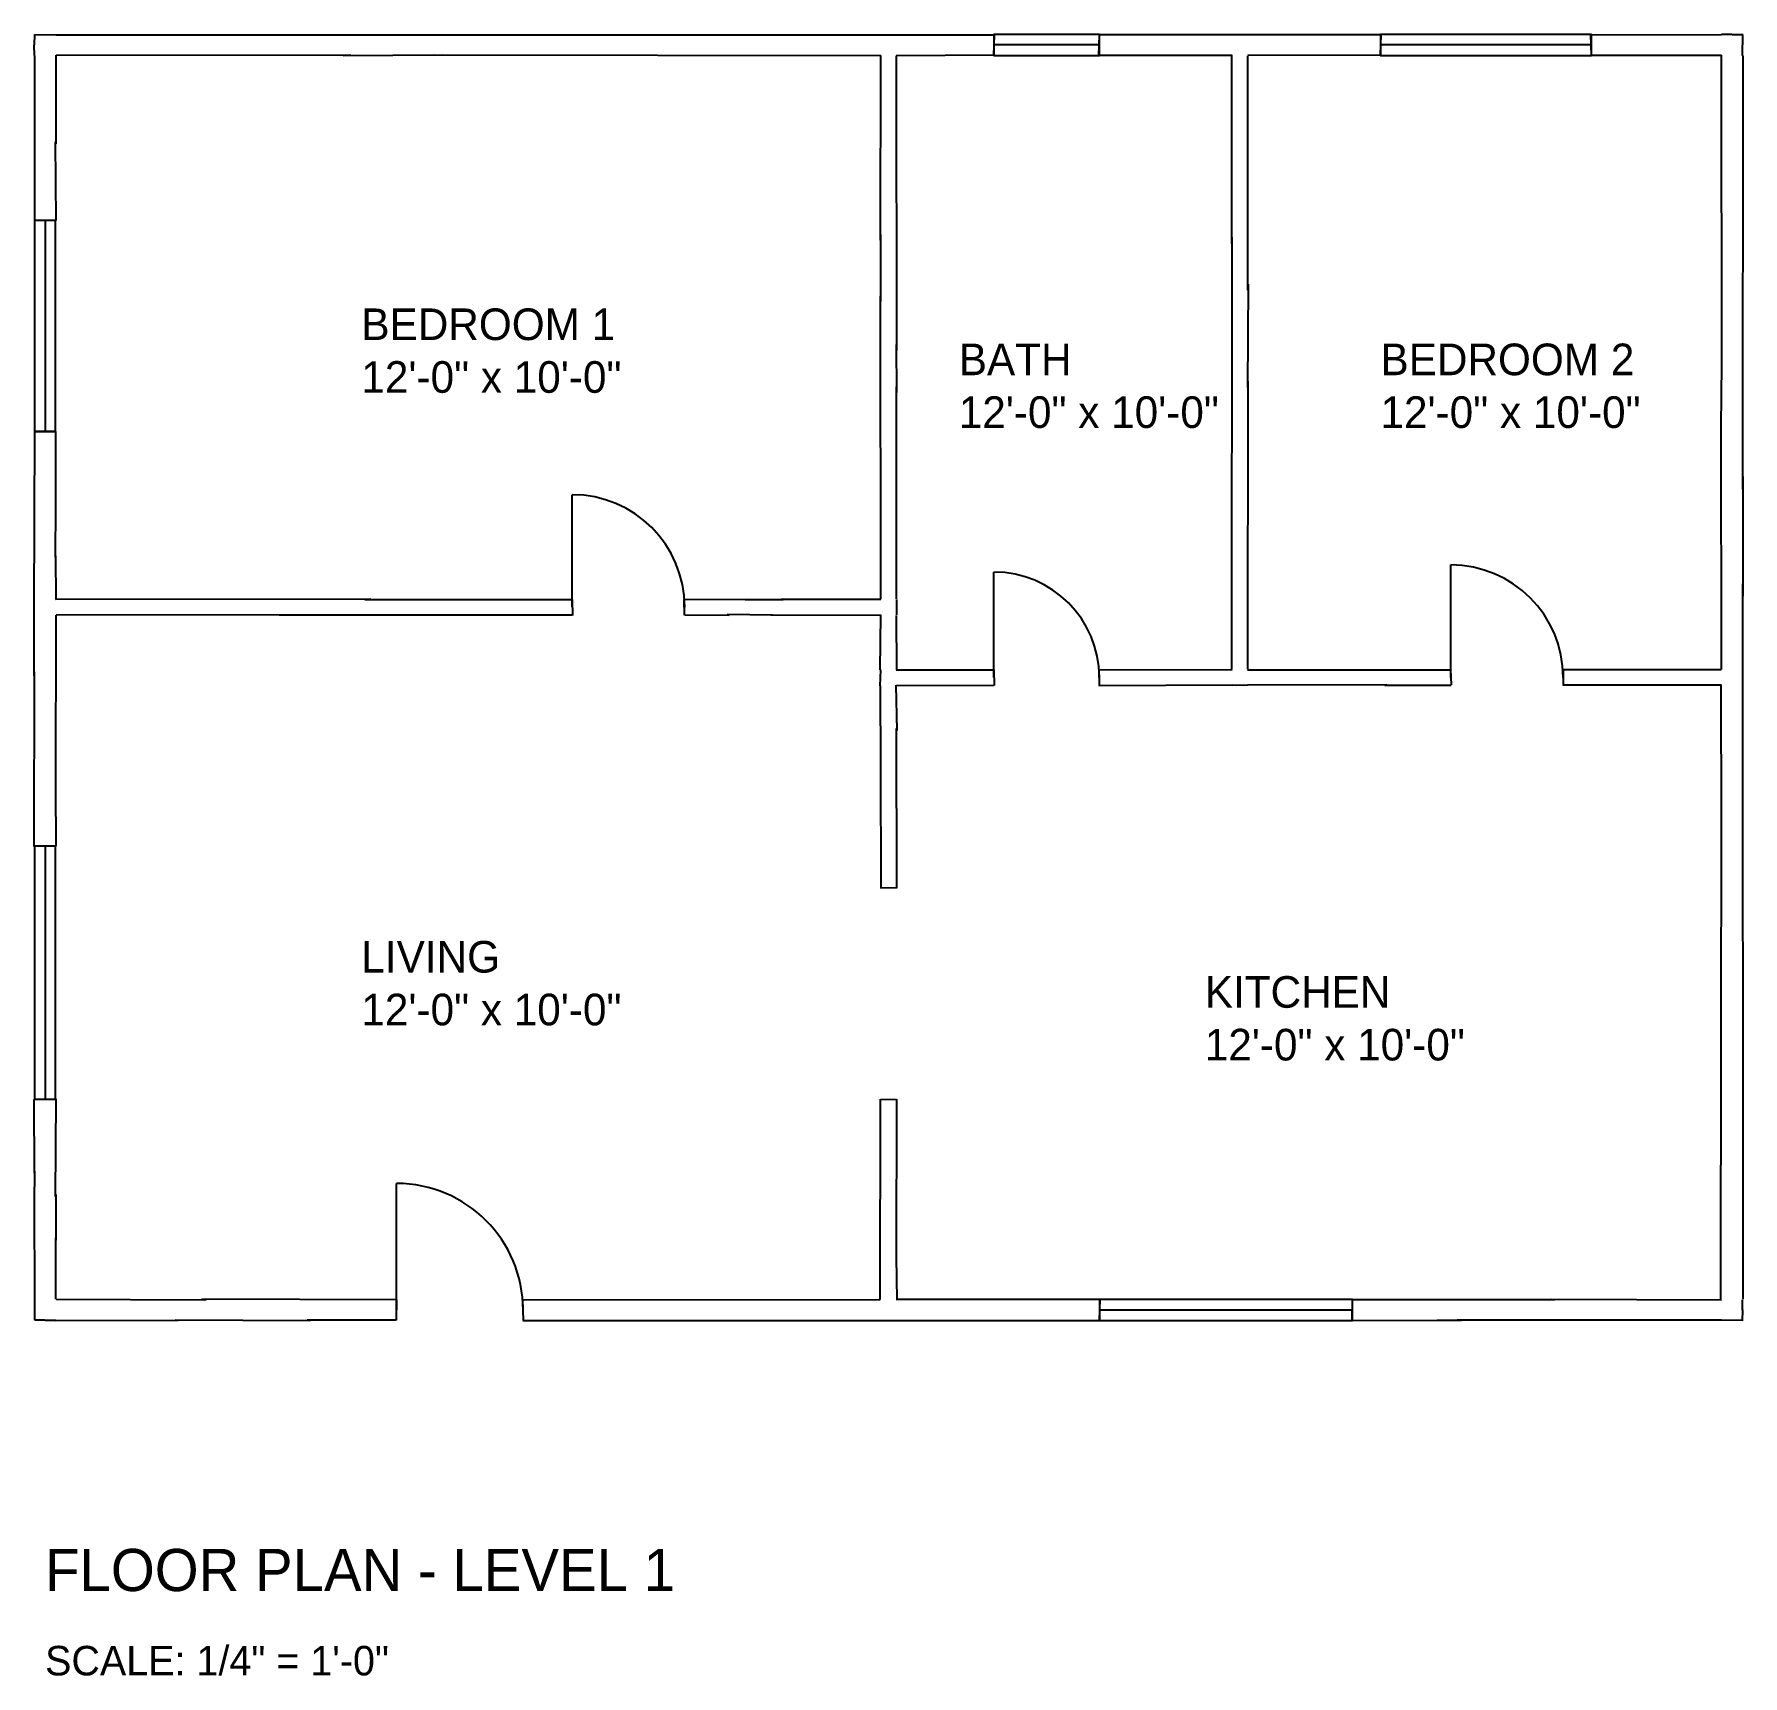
# Model space of a CAD drawing. Extents: x -3 to 483, y -104 to 363.
import ezdxf

# ---------------------------------------------------------------- set-up
doc = ezdxf.new("R2010")
doc.units = 0

# ---------------------------------------------------------------- blocks, each defined once
blk = doc.blocks.new('DOOR')
blk.add_line((0, 0), (0, 1))
blk.add_arc((0, 0), 1, 0, 90)
blk = doc.blocks.new('WINDOW')
blk.add_line((0, 0), (1, 0))
blk.add_lwpolyline([(0, -0.5), (1, -0.5), (1, 0.5), (0, 0.5)], close=True)

msp = doc.modelspace()

# ---------------------------------------------------------------- linework, layer by layer
at = {"layer": 'A-WALL'}
for p, q in [((-3.02, 356.97), (-3.1, 359.97)), ((-3.04, 359.99), (-2.95, 362.97)), ((-3, 362.95), (3.11, 362.91)), ((3.11, 362.91), (269.94, 362.89)), ((270.07, 362.94), (269.91, 356.98)), ((299.89, 356.9), (300.08, 362.95)), ((299.94, 362.94), (380, 362.93)), ((380.1, 362.95), (379.89, 357.03)), ((440.07, 356.9), (439.9, 362.94)), ((440.05, 362.9), (477.06, 362.95)), ((477.02, 363.04), (479.99, 363.05)), ((480.09, 362.96), (483.11, 362.97)), ((483.03, 363), (482.93, 356.95)), ((-2.96, 341.74), (-2.92, 356.9)), ((3.03, 357.03), (3.04, 331.85)), ((87, 357.03), (3.11, 356.97)), ((113.13, 357.11), (84.79, 356.9)), ((237.83, 356.88), (110.77, 357.07)), ((237.75, 304.43), (237.8, 357)), ((242.15, 356.89), (242.3, 273.05)), ((270.1, 357.08), (242.19, 356.92)), ((337.77, 356.97), (299.98, 356.95)), ((337.7, 303.4), (337.72, 357.12)), ((342.13, 356.89), (342.19, 290.17)), ((379.93, 357.02), (342.21, 357.04)), ((477.08, 356.96), (439.96, 357)), ((477.11, 267.26), (477.01, 357.07)), ((483.09, 356.9), (482.99, 233.62)), ((-2.92, 309.94), (-2.94, 342.16)), ((2.88, 332.39), (3.06, 310)), ((3.01, 310.04), (-3.1, 310.06)), ((237.78, 286.96), (237.83, 306.05)), ((337.66, 182.35), (337.8, 305.28)), ((342.3, 291.92), (342.2, 262.52)), ((237.81, 202.3), (237.75, 288.54)), ((242.15, 274.72), (242.28, 261.09)), ((476.92, 251.43), (477.1, 269.09)), ((242.15, 262.65), (242.15, 202.34)), ((342.24, 264.26), (342.16, 182.34)), ((476.99, 182.28), (476.9, 253.22)), ((-3.07, 200.03), (-2.88, 249.98)), ((-2.94, 250.1), (3.04, 250.08)), ((3, 250.01), (3.01, 228.28)), ((483.09, 237.22), (483.09, 203.11)), ((2.99, 228.8), (2.88, 214.23)), ((2.92, 214.63), (3.05, 202.26)), ((482.98, 206.67), (483.09, 3.11)), ((-3.1, 180.44), (-3.08, 201.2)), ((3.01, 202.25), (92.65, 202.34)), ((91.01, 202.18), (149.89, 202.15)), ((149.99, 202.14), (150.09, 197.65)), ((181.88, 202.19), (199.77, 202.23)), ((181.92, 197.71), (181.9, 202.2)), ((199.21, 202.14), (209.99, 202.19)), ((209.5, 202.26), (237.81, 202.29)), ((242.24, 202.21), (242.26, 197.85)), ((3.09, 197.68), (2.99, 148.18)), ((68.05, 197.74), (3.11, 197.8)), ((150, 197.75), (66.62, 197.74)), ((194.64, 197.64), (182.09, 197.68)), ((207.01, 197.72), (194.08, 197.87)), ((237.8, 197.64), (206.5, 197.69)), ((237.67, 182.15), (237.83, 197.84)), ((242.19, 197.66), (242.26, 182.19)), ((-3.06, 131.91), (-3.01, 181.58)), ((237.66, 177.65), (237.81, 182.19)), ((242.16, 182.17), (269.89, 182.18)), ((269.95, 182.2), (270.06, 177.7)), ((300, 177.74), (299.95, 182.16)), ((299.96, 182.21), (337.83, 182.13)), ((342.2, 182.15), (399.99, 182.2)), ((399.9, 182.25), (400.12, 177.87)), ((432.07, 182.3), (476.94, 182.27)), ((432.07, 177.74), (432.1, 182.22)), ((237.78, 154.78), (237.71, 177.64)), ((242.13, 177.75), (242.36, 164.92)), ((270, 177.67), (242.21, 177.63)), ((337.85, 177.75), (299.89, 177.63)), ((342.25, 177.84), (337.8, 177.69)), ((381.76, 177.86), (342.16, 177.83)), ((400.11, 177.68), (381.2, 177.66)), ((477.02, 177.78), (432, 177.76)), ((477.02, 138.6), (476.97, 177.76)), ((242.19, 165.48), (242.29, 120.04)), ((237.87, 119.96), (237.83, 155.43)), ((2.97, 148.81), (3.04, 131.98)), ((476.91, 77.75), (477.08, 140.23)), ((2.93, 131.95), (-3.09, 132.07)), ((242.29, 120.01), (237.84, 120.11)), ((476.89, 3.09), (476.95, 79.46)), ((-3.04, 38.94), (-3.1, 59.9)), ((-3.01, 59.96), (3, 60.12)), ((3.04, 60.07), (2.9, 32.24)), ((237.65, 2.93), (237.72, 60.03)), ((237.86, 60.02), (242.24, 59.91)), ((242.24, 60), (242.15, 14.54)), ((-2.97, 30.65), (-2.93, 39.45)), ((-2.88, 3.07), (-3.01, 31.18)), ((3.1, 32.84), (3.06, 19.85)), ((2.92, 20.5), (2.96, 3.07)), ((242.21, 15.15), (242.33, 2.92)), ((-2.93, -2.92), (-2.94, 2.93)), ((3.11, 3.05), (45.36, 2.91)), ((44.38, 3.1), (45.83, 2.92)), ((44.87, 3.12), (100.04, 2.96)), ((100.01, 2.91), (99.88, -2.89)), ((135.88, 2.92), (237.65, 2.97)), ((136.12, -3.01), (135.91, 3.02)), ((242.18, 3.11), (299.97, 3.05)), ((300.1, 3.06), (299.95, -2.97)), ((371.96, -3.08), (372.04, 2.9)), ((372.1, 2.93), (398.83, 2.98)), ((397.82, 3.01), (429.61, 3.02)), ((428.77, 3.03), (477.02, 2.89)), ((482.92, 2.92), (482.94, -0.06)), ((483, 0.02), (482.94, -3.12)), ((-0.07, -2.93), (-2.88, -2.92)), ((3.07, -2.99), (0.07, -3.04)), ((37.91, -2.99), (3.08, -3.11)), ((75.48, -3.07), (36.98, -2.94)), ((99.91, -2.88), (74.55, -2.91)), ((300.05, -3.06), (135.97, -3.08)), ((397.16, -3), (371.98, -3.07)), ((403.03, -2.96), (396.15, -3.02)), ((477.04, -2.94), (401.86, -2.91)), ((482.98, -3.03), (477.02, -2.89))]:
    msp.add_line(p, q, dxfattribs=at)

# ---------------------------------------------------------------- block references
at = {"layer": 'A-DOOR'}
for p, xscale, yscale in [((150, 200), 32, 32), ((270, 180), 30, 30), ((400, 180), 32, 32), ((100, 0), 36, 36)]:
    msp.add_blockref('DOOR', p, dxfattribs=dict(at, xscale=xscale, yscale=yscale))
at = {"layer": 'A-GLAZ', "yscale": 6}
for p, xscale, rotation in [((300, 360), 30, 180), ((440, 360), 60, 180), ((0, 310), 60, -90), ((0, 132), 72, -90)]:
    msp.add_blockref('WINDOW', p, dxfattribs=dict(at, xscale=xscale, rotation=rotation))
at = {"layer": 'A-GLAZ', "xscale": 72, "yscale": 6}
msp.add_blockref('WINDOW', (300, 0), dxfattribs=at)

# ---------------------------------------------------------------- texts
at = {"layer": 'A-AREA-IDEN', "char_height": 9, "attachment_point": 1}
for s, insert in [('BEDROOM 1\\P12\'-0" x 10\'-0"', (90, 285)), ('BATH\\P12\'-0" x 10\'-0"', (260, 275)), ('BEDROOM 2\\P12\'-0" x 10\'-0"', (380, 275)), ('LIVING\\P12\'-0" x 10\'-0"', (90, 105)), ('KITCHEN\\P12\'-0" x 10\'-0"', (330, 95))]:
    msp.add_mtext(s, dxfattribs=dict(at, insert=insert))
at = {"layer": 'TITLE'}
for s, height, p in [('FLOOR PLAN - LEVEL 1', 12, (0, -80)), ('SCALE: 1/4" = 1\'-0"', 8.4, (0, -104))]:
    msp.add_text(s, height=height, dxfattribs=at).set_placement(p)

doc.saveas('drawing.dxf')
